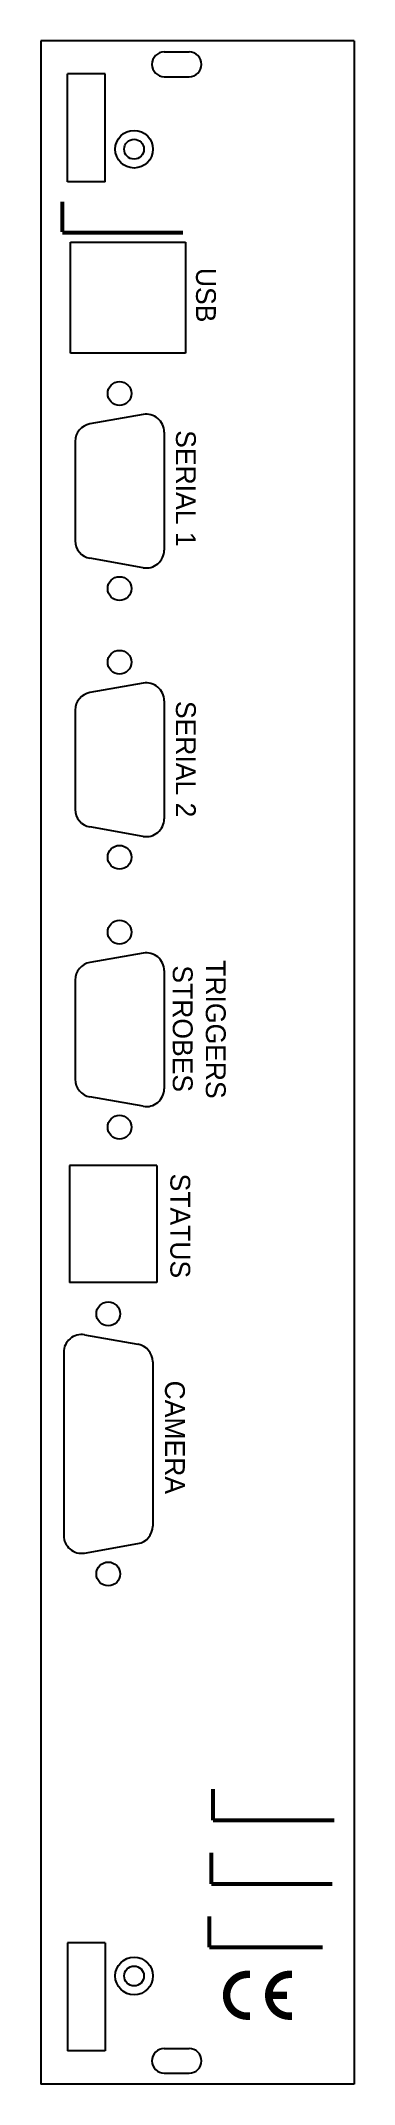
# Model space of a CAD drawing. Extents: x -0.7 to 0.9, y -0.1 to 10.2.
import ezdxf

# ---------------------------------------------------------------- set-up
doc = ezdxf.new("R2010")
doc.units = 0
doc.layers.add('PNL', color=7, linetype='CONTINUOUS')
doc.layers.add('TEXT', color=7, linetype='CONTINUOUS')
doc.styles.add('HB', font='HV______.PFB')

# ---------------------------------------------------------------- blocks, each defined once
blk = doc.blocks.new('CEMARK')
at = {"layer": 'TEXT', "const_width": 0.0375}
for points in [[(-0.042531, 0.110274, 1), (-0.042531, -0.100702, 1)], [(0.169969, 0.110274, 1), (0.169969, -0.100702, 1)]]:
    blk.add_lwpolyline(points, format="xyb", dxfattribs=at)
for points in [[(-0.042531, 0.110274), (-0.030031, 0.110274)], [(0.169969, 0.110274), (0.182469, 0.110274)], [(0.157469, 0.004786), (0.071854, 0.004786)], [(-0.042531, -0.100702), (-0.030031, -0.100702)], [(0.169969, -0.100702), (0.182469, -0.100702)]]:
    blk.add_lwpolyline(points, dxfattribs=at)

msp = doc.modelspace()

# ---------------------------------------------------------------- linework, layer by layer
at = {"layer": 'PNL'}
for p, q in [((-0.685, 10.1895), (-0.685, -0.1175)), ((0.895, 10.1895), (-0.685, 10.1895)), ((-0.0625, 10.1335), (0.0625, 10.1335)), ((0.895, 10.1895), (0.895, -0.1175)), ((-0.36, 10.024), (-0.55, 10.024)), ((-0.55, 9.479), (-0.55, 10.024)), ((-0.36, 9.479), (-0.36, 10.024)), ((-0.0625, 10.0085), (0.0625, 10.0085)), ((-0.36, 9.479), (-0.55, 9.479)), ((-0.536, 9.174, 0.062), (0.044, 9.174, 0.062)), ((-0.536, 8.614, 0.062), (-0.536, 9.174, 0.062)), ((0.044, 9.174, 0.062), (0.044, 8.614, 0.062)), ((0.044, 8.614, 0.062), (-0.536, 8.614, 0.062)), ((-0.168628, 8.30481, -0.063), (-0.437628, 8.257378, -0.063)), ((-0.512, 8.168745, -0.063), (-0.512, 7.668125, -0.063)), ((-0.063, 8.216177, -0.063), (-0.063, 7.620693, -0.063)), ((-0.168628, 7.53206, -0.063), (-0.437628, 7.579492, -0.063)), ((-0.168628, 6.949461, -0.063), (-0.437628, 6.902029, -0.063)), ((-0.512, 6.813396, -0.063), (-0.512, 6.312776, -0.063)), ((-0.063, 6.860828, -0.063), (-0.063, 6.265344, -0.063)), ((-0.168628, 6.176711, -0.063), (-0.437628, 6.224143, -0.063)), ((-0.168628, 5.587927, -0.063), (-0.437628, 5.540495, -0.063)), ((-0.063, 5.499294, -0.063), (-0.063, 4.90381, -0.063)), ((-0.512, 5.451862, -0.063), (-0.512, 4.951242, -0.063)), ((-0.168628, 4.815177, -0.063), (-0.437628, 4.862609, -0.063)), ((-0.1, 4.51655, 0.062), (-0.54, 4.51655, 0.062)), ((-0.54, 4.51655, 0.062), (-0.54, 3.92655, 0.062)), ((-0.1, 4.51655, 0.062), (-0.1, 3.92655, 0.062)), ((-0.1, 3.92655, 0.062), (-0.54, 3.92655, 0.062)), ((-0.464372, 3.662275, -0.063), (-0.195372, 3.614843, -0.063)), ((-0.57, 3.573642, -0.063), (-0.57, 2.650158, -0.063)), ((-0.121, 3.52621, -0.063), (-0.121, 2.697589, -0.063)), ((-0.464372, 2.561525, -0.063), (-0.195372, 2.608957, -0.063)), ((-0.55, 0.595), (-0.55, 0.05)), ((-0.36, 0.595), (-0.55, 0.595)), ((-0.36, 0.595), (-0.36, 0.05)), ((-0.36, 0.05), (-0.55, 0.05)), ((-0.0625, 0.0625), (0.0625, 0.0625)), ((-0.0625, -0.0625), (0.0625, -0.0625)), ((0.895, -0.1175), (-0.685, -0.1175))]:
    msp.add_line(p, q, dxfattribs=at)
for centre, radius in [((-0.215, 9.643), 0.095), ((-0.215, 9.643), 0.05), ((-0.288, 8.410435, -0.063), 0.06), ((-0.288, 7.426435, -0.063), 0.06), ((-0.288, 7.055086, -0.063), 0.06), ((-0.288, 6.071086, -0.063), 0.06), ((-0.288, 5.693552, -0.063), 0.06), ((-0.288, 4.709552, -0.063), 0.06), ((-0.345, 3.7679, -0.063), 0.06), ((-0.345, 2.4559, -0.063), 0.06), ((-0.215, 0.428), 0.095), ((-0.215, 0.428), 0.05)]:
    msp.add_circle(centre, radius, dxfattribs=at)
for centre, radius, start, end in [((-0.0625, 10.071), 0.0625, 90, 270), ((0.0625, 10.071), 0.0625, 270, 90), ((-0.422, 8.168745, -0.063), 0.09, 100, 180), ((-0.153, 8.216177, -0.063), 0.09, 0, 100), ((-0.422, 7.668125, -0.063), 0.09, 180, 260), ((-0.153, 7.620693, -0.063), 0.09, 260, 0), ((-0.153, 6.860828, -0.063), 0.09, 0, 100), ((-0.422, 6.813396, -0.063), 0.09, 100, 180), ((-0.422, 6.312776, -0.063), 0.09, 180, 260), ((-0.153, 6.265344, -0.063), 0.09, 260, 0), ((-0.153, 5.499294, -0.063), 0.09, 0, 100), ((-0.422, 5.451862, -0.063), 0.09, 100, 180), ((-0.422, 4.951242, -0.063), 0.09, 180, 260), ((-0.153, 4.90381, -0.063), 0.09, 260, 0), ((-0.48, 3.573642, -0.063), 0.09, 80, 180), ((-0.211, 3.52621, -0.063), 0.09, 0, 80), ((-0.211, 2.697589, -0.063), 0.09, 280, 0), ((-0.48, 2.650158, -0.063), 0.09, 180, 280), ((-0.0625, 0), 0.0625, 90, 270), ((0.0625, 0), 0.0625, 270, 90)]:
    msp.add_arc(centre, radius, start, end, dxfattribs=at)
at = {"layer": 'TEXT', "const_width": 0.02}
for points in [[(-0.5773, 9.22617), (-0.5773, 9.3785)], [(-0.5773, 9.222149), (0.032507, 9.222149)], [(0.1839, 1.212716), (0.1839, 1.371188)], [(0.1839, 1.212716), (0.7948, 1.212716)], [(0.17444, 0.891541), (0.17444, 1.050013)], [(0.17444, 0.891541), (0.78534, 0.891541)], [(0.16498, 0.572209), (0.16498, 0.728839)], [(0.16498, 0.572209), (0.736674, 0.572209)]]:
    msp.add_lwpolyline(points, dxfattribs=at)

# ---------------------------------------------------------------- block references
at = {"layer": 'TEXT'}
msp.add_blockref('CEMARK', (0.399756, 0.325821), dxfattribs=at)

# ---------------------------------------------------------------- texts
at = {"layer": 'TEXT', "style": 'HB'}
for s, p in [('USB', (0.09765, 9.044372)), ('SERIAL 1', (-0.003635, 8.225619)), ('SERIAL 2', (-0.003635, 6.859842)), ('STROBES', (-0.019489, 5.526037)), ('TRIGGERS', (0.147177, 5.551952)), ('STATUS', (-0.031945, 4.47569)), ('CAMERA', (-0.058816, 3.431291))]:
    msp.add_text(s, height=0.1, rotation=270, dxfattribs=at).set_placement(p)

doc.saveas('drawing.dxf')
